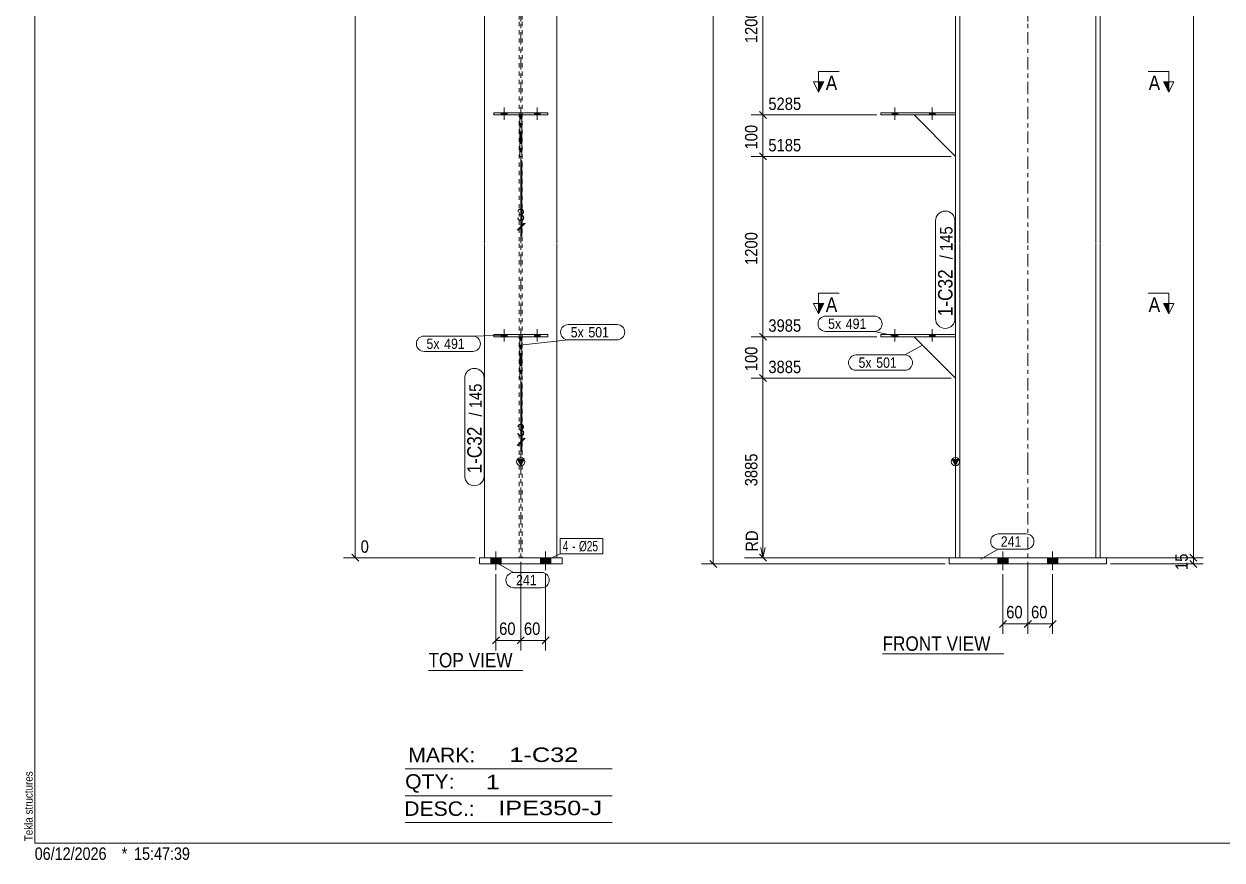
# Model space of a CAD drawing. Header units: millimetres. Extents: x 2 to 579, y 1 to 405.
# Drawn here: x 2.4 to 291.9, y 1 to 203 of the extents above; entities that cross this region are included whole.
import ezdxf

# ---------------------------------------------------------------- set-up
doc = ezdxf.new("R2010")
doc.units = ezdxf.units.MM
for name, pattern in [('XKITLINE00', [0]), ('XKITLINE01', [4, 1, -1, 1, -1]), ('XKITLINE03', [6, 3, -1, 1, -1])]:
    doc.linetypes.add(name, pattern=pattern)
for name, color, linetype, lineweight in [('Bolt', 3, 'Continuous', 0), ('BoltMark', 7, 'Continuous', 0), ('Dimensions', 7, 'Continuous', 0), ('DrawingSheet', 5, 'Continuous', 0), ('OtherObjectType', 7, 'Continuous', 0), ('Part', 2, 'Continuous', 0), ('PartMark', 7, 'Continuous', 0), ('Section', 6, 'Continuous', 0)]:
    doc.layers.add(name, color=color, linetype=linetype, lineweight=lineweight)
doc.styles.add('ARIAL', font='ARIAL.TTF')
doc.styles.add('ARIAL_NARROW', font='ARIALN.TTF')

# ---------------------------------------------------------------- blocks, each defined once
blk = doc.blocks.new('*A5')
at = {"layer": 'Bolt'}
for points in [[(212.18, 180.99), (212.18, 181.49), (213.58, 181.49), (213.58, 180.99)], [(212.18, 180.99), (212.18, 181.49), (213.58, 181.49), (213.58, 180.99)], [(221.18, 180.99), (221.18, 181.49), (222.58, 181.49), (222.58, 180.99)], [(221.18, 180.99), (221.18, 181.49), (222.58, 181.49), (222.58, 180.99)]]:
    blk.add_hatch(color=3, dxfattribs=at).paths.add_polyline_path(points, flags=17)
at = {"layer": 'Bolt', "color": 3, "linetype": 'XKITLINE00', "lineweight": 0}
for p, q in [((212.88, 179.83), (212.88, 182.83)), ((212.88, 179.83), (212.88, 182.83)), ((221.88, 179.83), (221.88, 182.83)), ((221.88, 179.83), (221.88, 182.83)), ((212.18, 180.99), (212.18, 181.49)), ((212.18, 180.99), (212.18, 181.49)), ((213.58, 180.99), (213.58, 181.49)), ((213.58, 180.99), (213.58, 181.49)), ((221.18, 180.99), (221.18, 181.49)), ((221.18, 180.99), (221.18, 181.49)), ((222.58, 180.99), (222.58, 181.49)), ((222.58, 180.99), (222.58, 181.49))]:
    blk.add_line(p, q, dxfattribs=at)
blk = doc.blocks.new('*A6')
at = {"layer": 'Bolt'}
for points in [[(212.18, 127.41), (212.18, 127.91), (213.58, 127.91), (213.58, 127.41)], [(212.18, 127.41), (212.18, 127.91), (213.58, 127.91), (213.58, 127.41)], [(221.18, 127.41), (221.18, 127.91), (222.58, 127.91), (222.58, 127.41)], [(221.18, 127.41), (221.18, 127.91), (222.58, 127.91), (222.58, 127.41)]]:
    blk.add_hatch(color=3, dxfattribs=at).paths.add_polyline_path(points, flags=17)
at = {"layer": 'Bolt', "color": 3, "linetype": 'XKITLINE00', "lineweight": 0}
for p, q in [((212.18, 127.41), (212.18, 127.91)), ((212.18, 127.41), (212.18, 127.91)), ((212.88, 126.25), (212.88, 129.25)), ((212.88, 126.25), (212.88, 129.25)), ((213.58, 127.41), (213.58, 127.91)), ((213.58, 127.41), (213.58, 127.91)), ((221.18, 127.41), (221.18, 127.91)), ((221.18, 127.41), (221.18, 127.91)), ((221.88, 126.25), (221.88, 129.25)), ((221.88, 126.25), (221.88, 129.25)), ((222.58, 127.41), (222.58, 127.91)), ((222.58, 127.41), (222.58, 127.91))]:
    blk.add_line(p, q, dxfattribs=at)
blk = doc.blocks.new('*A7')
at = {"layer": 'Bolt'}
for points in [[(240.23, 74.01), (240.23, 72.51), (237.73, 72.51), (237.73, 74.01)], [(240.23, 74.01), (240.23, 72.51), (237.73, 72.51), (237.73, 74.01)], [(252.23, 74.01), (252.23, 72.51), (249.73, 72.51), (249.73, 74.01)], [(252.23, 74.01), (252.23, 72.51), (249.73, 72.51), (249.73, 74.01)]]:
    blk.add_hatch(color=3, dxfattribs=at).paths.add_polyline_path(points, flags=17)
at = {"layer": 'Bolt', "color": 3, "linetype": 'XKITLINE00', "lineweight": 0}
for p, q in [((238.98, 75.51), (238.98, 71.01)), ((238.98, 75.51), (238.98, 71.01)), ((250.98, 75.51), (250.98, 71.01)), ((250.98, 75.51), (250.98, 71.01)), ((237.73, 74.01), (237.73, 72.51)), ((237.73, 74.01), (237.73, 72.51)), ((240.23, 74.01), (240.23, 72.51)), ((240.23, 74.01), (240.23, 72.51)), ((249.73, 74.01), (249.73, 72.51)), ((249.73, 74.01), (249.73, 72.51)), ((252.23, 74.01), (252.23, 72.51)), ((252.23, 74.01), (252.23, 72.51))]:
    blk.add_line(p, q, dxfattribs=at)
blk = doc.blocks.new('*A9')
at = {"layer": 'Part'}
blk.add_hatch(color=2, dxfattribs=at).paths.add_polyline_path([(226.68, 97.72), (228.28, 97.72), (227.48, 96.32)], flags=17)
at = {"layer": 'Part', "color": 7, "linetype": 'XKITLINE03', "lineweight": 0}
for p, q in [((244.98, 310.73), (244.98, 375.14)), ((244.98, 257.15), (244.98, 310.63)), ((244.98, 203.57), (244.98, 257.05)), ((244.98, 149.99), (244.98, 203.47)), ((244.98, 96.41), (244.98, 149.89)), ((244.98, 64.01), (244.98, 96.31))]:
    blk.add_line(p, q, dxfattribs=at)
at = {"layer": 'Part', "color": 2, "linetype": 'XKITLINE00', "lineweight": 0}
for p, q in [((228.58, 366.07), (227.48, 366.07)), ((227.48, 366.07), (227.48, 310.73)), ((228.58, 310.73), (228.58, 366.07)), ((228.58, 365.18), (261.38, 365.18)), ((262.48, 366.07), (261.38, 366.07)), ((261.38, 366.07), (261.38, 310.73)), ((262.48, 310.73), (262.48, 366.07)), ((227.48, 310.63), (227.48, 257.15)), ((228.58, 257.15), (228.58, 310.63)), ((261.38, 310.63), (261.38, 257.15)), ((262.48, 257.15), (262.48, 310.63)), ((227.48, 257.05), (227.48, 203.57)), ((228.58, 203.57), (228.58, 257.05)), ((261.38, 257.05), (261.38, 203.57)), ((262.48, 203.57), (262.48, 257.05)), ((227.48, 203.47), (227.48, 149.99)), ((228.58, 149.99), (228.58, 203.47)), ((261.38, 203.47), (261.38, 149.99)), ((262.48, 149.99), (262.48, 203.47)), ((227.48, 149.89), (227.48, 96.41)), ((228.58, 96.41), (228.58, 149.89)), ((261.38, 149.89), (261.38, 96.41)), ((262.48, 96.41), (262.48, 149.89)), ((227.48, 96.32), (226.68, 97.72)), ((226.68, 97.72), (228.28, 97.72)), ((228.28, 97.72), (227.48, 96.32)), ((227.48, 96.31), (227.48, 74.01)), ((228.58, 74.01), (228.58, 96.31)), ((261.38, 96.31), (261.38, 74.01)), ((262.48, 74.01), (262.48, 96.31))]:
    blk.add_line(p, q, dxfattribs=at)
at = {"layer": 'Part', "color": 7, "linetype": 'XKITLINE01', "lineweight": 0}
for p, q in [((228.58, 365.11), (261.38, 365.11)), ((227.48, 364.22), (228.58, 364.22)), ((261.38, 364.22), (262.48, 364.22)), ((227.48, 74.01), (262.48, 74.01))]:
    blk.add_line(p, q, dxfattribs=at)
at = {"layer": 'Part', "color": 2, "linetype": 'XKITLINE00', "lineweight": 0}
blk.add_circle((227.48, 97.22), 1, dxfattribs=at)
blk = doc.blocks.new('*A16')
at = {"layer": 'Part', "color": 2, "linetype": 'XKITLINE00', "lineweight": 0}
blk.add_line((217.48, 180.99), (227.48, 170.99), dxfattribs=at)
at = {"layer": 'Part', "color": 7, "linetype": 'XKITLINE01', "lineweight": 0}
for p, q in [((227.48, 180.99), (217.48, 180.99)), ((227.48, 170.99), (227.48, 180.99))]:
    blk.add_line(p, q, dxfattribs=at)
blk = doc.blocks.new('*A17')
at = {"layer": 'Part', "color": 2, "linetype": 'XKITLINE00', "lineweight": 0}
for p, q in [((227.48, 181.49), (209.48, 181.49)), ((209.48, 181.49), (209.48, 180.99)), ((227.48, 180.99), (209.48, 180.99))]:
    blk.add_line(p, q, dxfattribs=at)
at = {"layer": 'Part', "color": 7, "linetype": 'XKITLINE01', "lineweight": 0}
blk.add_line((227.48, 181.49), (227.48, 180.99), dxfattribs=at)
blk = doc.blocks.new('*A18')
at = {"layer": 'Part', "color": 2, "linetype": 'XKITLINE00', "lineweight": 0}
blk.add_line((217.48, 127.41), (227.48, 117.41), dxfattribs=at)
at = {"layer": 'Part', "color": 7, "linetype": 'XKITLINE01', "lineweight": 0}
for p, q in [((227.48, 127.41), (217.48, 127.41)), ((227.48, 117.41), (227.48, 127.41))]:
    blk.add_line(p, q, dxfattribs=at)
blk = doc.blocks.new('*A19')
at = {"layer": 'Part', "color": 2, "linetype": 'XKITLINE00', "lineweight": 0}
for p, q in [((227.48, 127.91), (209.48, 127.91)), ((209.48, 127.91), (209.48, 127.41)), ((227.48, 127.41), (209.48, 127.41))]:
    blk.add_line(p, q, dxfattribs=at)
at = {"layer": 'Part', "color": 7, "linetype": 'XKITLINE01', "lineweight": 0}
blk.add_line((227.48, 127.91), (227.48, 127.41), dxfattribs=at)
blk = doc.blocks.new('*A20')
at = {"layer": 'Part', "color": 2, "linetype": 'XKITLINE00', "lineweight": 0}
for p, q in [((263.98, 74.01), (225.98, 74.01)), ((225.98, 74.01), (225.98, 72.51)), ((263.98, 72.51), (225.98, 72.51)), ((263.98, 74.01), (263.98, 72.51))]:
    blk.add_line(p, q, dxfattribs=at)
blk = doc.blocks.new('*A25')
at = {"layer": 'Bolt'}
for points in [[(119.15, 181.49), (119.15, 180.99), (117.75, 180.99), (117.75, 181.49)], [(119.15, 181.49), (119.15, 180.99), (117.75, 180.99), (117.75, 181.49)], [(127.15, 181.49), (127.15, 180.99), (125.75, 180.99), (125.75, 181.49)], [(127.15, 181.49), (127.15, 180.99), (125.75, 180.99), (125.75, 181.49)]]:
    blk.add_hatch(color=3, dxfattribs=at).paths.add_polyline_path(points, flags=17)
at = {"layer": 'Bolt', "color": 3, "linetype": 'XKITLINE00', "lineweight": 0}
for p, q in [((118.45, 179.83), (118.45, 182.83)), ((118.45, 179.83), (118.45, 182.83)), ((126.45, 179.83), (126.45, 182.83)), ((126.45, 179.83), (126.45, 182.83)), ((117.75, 180.99), (117.75, 181.49)), ((117.75, 180.99), (117.75, 181.49)), ((119.15, 180.99), (119.15, 181.49)), ((119.15, 180.99), (119.15, 181.49)), ((125.75, 180.99), (125.75, 181.49)), ((125.75, 180.99), (125.75, 181.49)), ((127.15, 180.99), (127.15, 181.49)), ((127.15, 180.99), (127.15, 181.49))]:
    blk.add_line(p, q, dxfattribs=at)
blk = doc.blocks.new('*A26')
at = {"layer": 'Bolt'}
for points in [[(119.15, 127.91), (119.15, 127.41), (117.75, 127.41), (117.75, 127.91)], [(119.15, 127.91), (119.15, 127.41), (117.75, 127.41), (117.75, 127.91)], [(127.15, 127.91), (127.15, 127.41), (125.75, 127.41), (125.75, 127.91)], [(127.15, 127.91), (127.15, 127.41), (125.75, 127.41), (125.75, 127.91)]]:
    blk.add_hatch(color=3, dxfattribs=at).paths.add_polyline_path(points, flags=17)
at = {"layer": 'Bolt', "color": 3, "linetype": 'XKITLINE00', "lineweight": 0}
for p, q in [((117.75, 127.41), (117.75, 127.91)), ((117.75, 127.41), (117.75, 127.91)), ((118.45, 126.25), (118.45, 129.25)), ((118.45, 126.25), (118.45, 129.25)), ((119.15, 127.41), (119.15, 127.91)), ((119.15, 127.41), (119.15, 127.91)), ((125.75, 127.41), (125.75, 127.91)), ((125.75, 127.41), (125.75, 127.91)), ((126.45, 126.25), (126.45, 129.25)), ((126.45, 126.25), (126.45, 129.25)), ((127.15, 127.41), (127.15, 127.91)), ((127.15, 127.41), (127.15, 127.91))]:
    blk.add_line(p, q, dxfattribs=at)
blk = doc.blocks.new('*A27')
at = {"layer": 'Bolt'}
for points in [[(117.7, 74.01), (117.7, 72.51), (115.2, 72.51), (115.2, 74.01)], [(117.7, 74.01), (117.7, 72.51), (115.2, 72.51), (115.2, 74.01)], [(129.7, 74.01), (129.7, 72.51), (127.2, 72.51), (127.2, 74.01)], [(129.7, 74.01), (129.7, 72.51), (127.2, 72.51), (127.2, 74.01)]]:
    blk.add_hatch(color=3, dxfattribs=at).paths.add_polyline_path(points, flags=17)
at = {"layer": 'Bolt', "color": 3, "linetype": 'XKITLINE00', "lineweight": 0}
for p, q in [((116.45, 75.51), (116.45, 71.01)), ((116.45, 75.51), (116.45, 71.01)), ((128.45, 75.51), (128.45, 71.01)), ((128.45, 75.51), (128.45, 71.01)), ((115.2, 74.01), (115.2, 72.51)), ((115.2, 74.01), (115.2, 72.51)), ((117.7, 74.01), (117.7, 72.51)), ((117.7, 74.01), (117.7, 72.51)), ((127.2, 74.01), (127.2, 72.51)), ((127.2, 74.01), (127.2, 72.51)), ((129.7, 74.01), (129.7, 72.51)), ((129.7, 74.01), (129.7, 72.51))]:
    blk.add_line(p, q, dxfattribs=at)
blk = doc.blocks.new('*A29')
at = {"layer": 'Part'}
blk.add_hatch(color=2, dxfattribs=at).paths.add_polyline_path([(121.65, 97.72), (123.25, 97.72), (122.45, 96.32)], flags=17)
at = {"layer": 'Part', "color": 7, "linetype": 'XKITLINE03', "lineweight": 0}
for p, q in [((122.45, 310.73), (122.45, 375.14)), ((122.45, 257.15), (122.45, 310.63)), ((122.45, 203.57), (122.45, 257.05)), ((122.45, 149.99), (122.45, 203.47)), ((122.45, 96.41), (122.45, 149.89)), ((122.45, 64.01), (122.45, 96.31))]:
    blk.add_line(p, q, dxfattribs=at)
at = {"layer": 'Part', "color": 7, "linetype": 'XKITLINE01', "lineweight": 0}
for p, q in [((131.2, 366.07), (113.7, 364.22)), ((122.1, 365.11), (122.1, 310.73)), ((122.8, 365.18), (122.8, 310.73)), ((122.1, 310.63), (122.1, 257.15)), ((122.8, 310.63), (122.8, 257.15)), ((122.1, 257.05), (122.1, 203.57)), ((122.8, 257.05), (122.8, 203.57)), ((122.1, 203.47), (122.1, 149.99)), ((122.8, 203.47), (122.8, 149.99)), ((122.1, 149.89), (122.1, 96.41)), ((122.8, 149.89), (122.8, 96.41)), ((122.1, 96.31), (122.1, 74.01)), ((122.8, 96.31), (122.8, 74.01)), ((113.7, 74.01), (131.2, 74.01))]:
    blk.add_line(p, q, dxfattribs=at)
at = {"layer": 'Part', "color": 2, "linetype": 'XKITLINE00', "lineweight": 0}
for p, q in [((131.2, 310.73), (131.2, 366.07)), ((113.7, 310.73), (113.7, 364.22)), ((113.7, 257.15), (113.7, 310.63)), ((131.2, 257.15), (131.2, 310.63)), ((113.7, 203.57), (113.7, 257.05)), ((131.2, 203.57), (131.2, 257.05)), ((113.7, 149.99), (113.7, 203.47)), ((131.2, 149.99), (131.2, 203.47)), ((113.7, 96.41), (113.7, 149.89)), ((131.2, 96.41), (131.2, 149.89)), ((113.7, 74.01), (113.7, 96.31)), ((122.45, 96.32), (121.65, 97.72)), ((121.65, 97.72), (123.25, 97.72)), ((123.25, 97.72), (122.45, 96.32)), ((131.2, 74.01), (131.2, 96.31))]:
    blk.add_line(p, q, dxfattribs=at)
blk.add_circle((122.45, 97.22), 1, dxfattribs=at)
blk = doc.blocks.new('*A36')
at = {"layer": 'Part', "color": 2, "linetype": 'XKITLINE00', "lineweight": 0}
for p, q in [((122.2, 170.99), (122.2, 180.99)), ((122.7, 170.99), (122.7, 180.99)), ((122.2, 170.99), (122.7, 170.99))]:
    blk.add_line(p, q, dxfattribs=at)
at = {"layer": 'Part', "color": 7, "linetype": 'XKITLINE01', "lineweight": 0}
for p, q in [((122.2, 180.99), (122.7, 180.99)), ((122.7, 180.99), (122.2, 180.99))]:
    blk.add_line(p, q, dxfattribs=at)
blk = doc.blocks.new('*A37')
at = {"layer": 'Part', "color": 2, "linetype": 'XKITLINE00', "lineweight": 0}
for p, q in [((115.95, 181.49), (128.95, 181.49)), ((115.95, 180.99), (115.95, 181.49)), ((128.95, 180.99), (115.95, 180.99)), ((128.95, 181.49), (128.95, 180.99))]:
    blk.add_line(p, q, dxfattribs=at)
blk = doc.blocks.new('*A38')
at = {"layer": 'Part', "color": 2, "linetype": 'XKITLINE00', "lineweight": 0}
for p, q in [((122.2, 117.41), (122.2, 127.41)), ((122.7, 117.41), (122.7, 127.41)), ((122.2, 117.41), (122.7, 117.41))]:
    blk.add_line(p, q, dxfattribs=at)
at = {"layer": 'Part', "color": 7, "linetype": 'XKITLINE01', "lineweight": 0}
for p, q in [((122.2, 127.41), (122.7, 127.41)), ((122.7, 127.41), (122.2, 127.41))]:
    blk.add_line(p, q, dxfattribs=at)
blk = doc.blocks.new('*A39')
at = {"layer": 'Part', "color": 2, "linetype": 'XKITLINE00', "lineweight": 0}
for p, q in [((115.95, 127.91), (128.95, 127.91)), ((115.95, 127.41), (115.95, 127.91)), ((128.95, 127.41), (115.95, 127.41)), ((128.95, 127.91), (128.95, 127.41))]:
    blk.add_line(p, q, dxfattribs=at)
blk = doc.blocks.new('*A40')
at = {"layer": 'Part', "color": 2, "linetype": 'XKITLINE00', "lineweight": 0}
for p, q in [((112.45, 72.51), (112.45, 74.01)), ((112.45, 74.01), (132.45, 74.01)), ((132.45, 72.51), (112.45, 72.51)), ((132.45, 74.01), (132.45, 72.51))]:
    blk.add_line(p, q, dxfattribs=at)
blk = doc.blocks.new('*A46')
at = {"layer": 'DrawingSheet', "color": 5, "linetype": 'XKITLINE00', "lineweight": 0}
for p, q in [((5, 405), (5, 5)), ((5, 5), (579, 5))]:
    blk.add_line(p, q, dxfattribs=at)
at = {"layer": 'DrawingSheet', "color": 5, "style": 'ARIAL', "width": 0.85}
blk.add_text('Tekla structures', height=2, rotation=90, dxfattribs=at).set_placement((4.5, 5.5))
blk = doc.blocks.new('*A50')
at = {"layer": 'OtherObjectType', "color": 6, "linetype": 'XKITLINE00', "lineweight": 0}
for p, q in [((94.5, 23), (144.5, 23)), ((94.5, 16.5), (144.5, 16.5)), ((94.5, 10), (144.5, 10))]:
    blk.add_line(p, q, dxfattribs=at)
at = {"layer": 'OtherObjectType', "color": 6, "style": 'ARIAL_NARROW'}
for s, width, p in [('MARK:', 1.275, (95.27, 24.58)), ('1-C32', 1.525501, (119.69, 24.65)), ('QTY:', 1.275, (94.5, 18.19)), ('1', 1.525501, (113.99, 18.05)), ('DESC.:', 1.275, (94.29, 11.63)), ('IPE350-J', 1.525501, (117, 11.79))]:
    blk.add_text(s, height=3.5, dxfattribs=dict(at, width=width)).set_placement(p)
blk = doc.blocks.new('*A53')
at = {"layer": 'OtherObjectType', "color": 7, "style": 'ARIAL_NARROW', "width": 1.008832}
for s, p in [('06/12/2026', (4.99, 1)), ('*', (26, 1)), ('15:47:39', (29, 1))]:
    blk.add_text(s, height=3, dxfattribs=at).set_placement(p)
blk = doc.blocks.new('*A54')
at = {"layer": 'Dimensions', "color": 7, "linetype": 'XKITLINE00', "lineweight": 0}
for p, q in [((168.13, 368.24), (169.83, 366.54)), ((225.23, 367.39), (166.13, 367.39)), ((168.98, 72.51), (168.98, 367.39)), ((224.98, 72.51), (166.13, 72.51)), ((168.13, 73.36), (169.83, 71.66))]:
    blk.add_line(p, q, dxfattribs=at)
at = {"layer": 'Dimensions', "color": 3}
for p in [(168.98, 367.39), (168.98, 72.51)]:
    blk.add_point(p, dxfattribs=at)
at = {"layer": 'Dimensions', "color": 3, "style": 'ARIAL', "width": 0.85}
blk.add_text('9457', height=3, rotation=90.0002, dxfattribs=at).set_placement((167.63, 215.5))
blk = doc.blocks.new('*A55')
at = {"layer": 'Dimensions', "color": 7, "linetype": 'XKITLINE00', "lineweight": 0}
for p, q in [((263.48, 74.01), (287.38, 74.01)), ((264.98, 72.51), (287.38, 72.51)), ((284.13, 74.86), (285.83, 73.16)), ((284.13, 73.36), (285.83, 71.66)), ((284.98, 72.51), (284.98, 74.01))]:
    blk.add_line(p, q, dxfattribs=at)
at = {"layer": 'Dimensions', "color": 3}
for p in [(284.98, 74.01), (284.98, 72.51)]:
    blk.add_point(p, dxfattribs=at)
at = {"layer": 'Dimensions', "color": 3, "style": 'ARIAL', "width": 0.85}
blk.add_text('15', height=3, rotation=90.0002, dxfattribs=at).set_placement((283.63, 71.04))
blk = doc.blocks.new('*A56')
at = {"layer": 'Dimensions', "color": 7, "linetype": 'XKITLINE00', "lineweight": 0}
for p, q in [((263.48, 366.07), (287.38, 366.07)), ((284.13, 366.92), (285.83, 365.22)), ((284.98, 74.01), (284.98, 366.07)), ((263.48, 74.01), (287.38, 74.01)), ((284.13, 74.86), (285.83, 73.16))]:
    blk.add_line(p, q, dxfattribs=at)
at = {"layer": 'Dimensions', "color": 3}
for p in [(284.98, 366.07), (284.98, 74.01)]:
    blk.add_point(p, dxfattribs=at)
at = {"layer": 'Dimensions', "color": 3, "style": 'ARIAL', "width": 0.85}
blk.add_text('9428', height=3, rotation=90.0002, dxfattribs=at).set_placement((283.63, 215.59))
blk = doc.blocks.new('*A58')
at = {"layer": 'Dimensions', "color": 7, "linetype": 'XKITLINE00', "lineweight": 0}
for p, q in [((226.48, 117.41), (178.13, 117.41)), ((180.13, 118.26), (181.83, 116.56)), ((180.98, 74.01), (180.98, 117.41)), ((180.98, 81.23), (180.98, 74.01)), ((180.48, 76.51), (180.98, 74.01)), ((181.48, 76.51), (180.98, 74.01)), ((226.48, 74.01), (176.48, 74.01)), ((226.48, 74.01), (178.13, 74.01)), ((180.13, 74.86), (181.83, 73.16))]:
    blk.add_line(p, q, dxfattribs=at)
at = {"layer": 'Dimensions', "color": 3}
for p in [(180.98, 117.41), (180.98, 74.01)]:
    blk.add_point(p, dxfattribs=at)
at = {"layer": 'Dimensions', "color": 7}
blk.add_point((180.98, 74.01), dxfattribs=at)
at = {"layer": 'Dimensions', "color": 3, "style": 'ARIAL', "width": 0.85}
blk.add_text('3885', height=3, dxfattribs=at).set_placement((182.28, 118.61))
for s, p in [('3885', (179.63, 91.26)), ('RD', (179.78, 75.46))]:
    blk.add_text(s, height=3, rotation=90.0002, dxfattribs=at).set_placement(p)
blk = doc.blocks.new('*A59')
at = {"layer": 'Dimensions', "color": 7, "linetype": 'XKITLINE00', "lineweight": 0}
for p, q in [((208.48, 127.41), (178.13, 127.41)), ((180.13, 128.26), (181.83, 126.56)), ((180.98, 117.41), (180.98, 127.41)), ((226.48, 117.41), (178.13, 117.41)), ((180.13, 118.26), (181.83, 116.56))]:
    blk.add_line(p, q, dxfattribs=at)
at = {"layer": 'Dimensions', "color": 3}
for p in [(180.98, 127.41), (180.98, 117.41)]:
    blk.add_point(p, dxfattribs=at)
at = {"layer": 'Dimensions', "color": 3, "style": 'ARIAL', "width": 0.85}
blk.add_text('3985', height=3, dxfattribs=at).set_placement((182.28, 128.61))
blk.add_text('100', height=3, rotation=90.0002, dxfattribs=at).set_placement((179.63, 119.07))
blk = doc.blocks.new('*A60')
at = {"layer": 'Dimensions', "color": 7, "linetype": 'XKITLINE00', "lineweight": 0}
for p, q in [((226.48, 170.99), (178.13, 170.99)), ((180.13, 171.84), (181.83, 170.14)), ((180.98, 127.41), (180.98, 170.99)), ((208.48, 127.41), (178.13, 127.41)), ((180.13, 128.26), (181.83, 126.56))]:
    blk.add_line(p, q, dxfattribs=at)
at = {"layer": 'Dimensions', "color": 3}
for p in [(180.98, 170.99), (180.98, 127.41)]:
    blk.add_point(p, dxfattribs=at)
at = {"layer": 'Dimensions', "color": 3, "style": 'ARIAL', "width": 0.85}
blk.add_text('5185', height=3, dxfattribs=at).set_placement((182.28, 172.19))
blk.add_text('1200', height=3, rotation=90.0002, dxfattribs=at).set_placement((179.63, 144.75))
blk = doc.blocks.new('*A61')
at = {"layer": 'Dimensions', "color": 7, "linetype": 'XKITLINE00', "lineweight": 0}
for p, q in [((208.48, 180.99), (178.13, 180.99)), ((180.13, 181.84), (181.83, 180.14)), ((180.98, 170.99), (180.98, 180.99)), ((226.48, 170.99), (178.13, 170.99)), ((180.13, 171.84), (181.83, 170.14))]:
    blk.add_line(p, q, dxfattribs=at)
at = {"layer": 'Dimensions', "color": 3}
for p in [(180.98, 180.99), (180.98, 170.99)]:
    blk.add_point(p, dxfattribs=at)
at = {"layer": 'Dimensions', "color": 3, "style": 'ARIAL', "width": 0.85}
blk.add_text('5285', height=3, dxfattribs=at).set_placement((182.28, 182.19))
blk.add_text('100', height=3, rotation=90.0002, dxfattribs=at).set_placement((179.63, 172.65))
blk = doc.blocks.new('*A62')
at = {"layer": 'Dimensions', "color": 7, "linetype": 'XKITLINE00', "lineweight": 0}
for p, q in [((226.48, 224.57), (178.13, 224.57)), ((180.13, 225.42), (181.83, 223.72)), ((180.98, 180.99), (180.98, 224.57)), ((208.48, 180.99), (178.13, 180.99)), ((180.13, 181.84), (181.83, 180.14))]:
    blk.add_line(p, q, dxfattribs=at)
at = {"layer": 'Dimensions', "color": 3}
for p in [(180.98, 224.57), (180.98, 180.99)]:
    blk.add_point(p, dxfattribs=at)
at = {"layer": 'Dimensions', "color": 3, "style": 'ARIAL', "width": 0.85}
blk.add_text('6485', height=3, dxfattribs=at).set_placement((182.28, 225.77))
blk.add_text('1200', height=3, rotation=90.0002, dxfattribs=at).set_placement((179.63, 198.33))
blk = doc.blocks.new('*A69')
at = {"layer": 'Dimensions', "color": 7, "linetype": 'XKITLINE00', "lineweight": 0}
for p, q in [((244.98, 73.01), (244.98, 55.61)), ((238.98, 70.01), (238.98, 55.61)), ((239.83, 58.86), (238.13, 57.16)), ((238.98, 58.01), (244.98, 58.01)), ((245.83, 58.86), (244.13, 57.16))]:
    blk.add_line(p, q, dxfattribs=at)
at = {"layer": 'Dimensions', "color": 3}
for p in [(238.98, 58.01), (244.98, 58.01)]:
    blk.add_point(p, dxfattribs=at)
at = {"layer": 'Dimensions', "color": 3, "style": 'ARIAL', "width": 0.85}
blk.add_text('60', height=3, dxfattribs=at).set_placement((239.76, 59.36))
blk = doc.blocks.new('*A70')
at = {"layer": 'Dimensions', "color": 7, "linetype": 'XKITLINE00', "lineweight": 0}
for p, q in [((244.98, 73.01), (244.98, 55.61)), ((250.98, 70.01), (250.98, 55.61)), ((245.83, 58.86), (244.13, 57.16)), ((244.98, 58.01), (250.98, 58.01)), ((251.83, 58.86), (250.13, 57.16))]:
    blk.add_line(p, q, dxfattribs=at)
at = {"layer": 'Dimensions', "color": 3}
for p in [(244.98, 58.01), (250.98, 58.01)]:
    blk.add_point(p, dxfattribs=at)
at = {"layer": 'Dimensions', "color": 3, "style": 'ARIAL', "width": 0.85}
blk.add_text('60', height=3, dxfattribs=at).set_placement((245.76, 59.36))
blk = doc.blocks.new('*A75')
at = {"layer": 'PartMark', "color": 7, "linetype": 'XKITLINE00', "lineweight": 0}
for p, q in [((237.85, 79.77), (244.61, 79.77)), ((233.61, 73.68), (237.85, 76.07)), ((237.85, 76.07), (244.61, 76.07))]:
    blk.add_line(p, q, dxfattribs=at)
for centre, start, end in [((237.85, 77.92), 90, 270), ((244.61, 77.92), 270, 90)]:
    blk.add_arc(centre, 1.85, start, end, dxfattribs=at)
at = {"layer": 'PartMark', "color": 3, "style": 'ARIAL', "width": 0.85}
blk.add_text('241', height=2.5, dxfattribs=at).set_placement((238.45, 76.67))
blk = doc.blocks.new('*A76')
at = {"layer": 'PartMark', "color": 7, "linetype": 'XKITLINE00', "lineweight": 0}
for p, q in [((222.68, 131.76), (222.68, 155.41)), ((227.38, 131.76), (227.38, 155.41))]:
    blk.add_line(p, q, dxfattribs=at)
for centre, start, end in [((225.03, 155.41), 0, 180), ((225.03, 131.76), 180, 0)]:
    blk.add_arc(centre, 2.35, start, end, dxfattribs=at)
at = {"layer": 'PartMark', "color": 3, "style": 'ARIAL', "width": 0.85}
for s, p in [('145', (226.78, 148.13)), ('/', (226.78, 146.12))]:
    blk.add_text(s, height=3, rotation=90.0002, dxfattribs=at).set_placement(p)
at = {"layer": 'PartMark', "color": 1, "style": 'ARIAL', "width": 0.85}
blk.add_text('1-C32', height=3.5, rotation=90.0002, dxfattribs=at).set_placement((226.78, 132.36))
blk = doc.blocks.new('*A77')
at = {"layer": 'PartMark', "color": 7, "linetype": 'XKITLINE00', "lineweight": 0}
for p, q in [((196.13, 132.39), (207.91, 132.39)), ((196.13, 128.69), (207.91, 128.69)), ((213.11, 127.54), (207.91, 128.69))]:
    blk.add_line(p, q, dxfattribs=at)
for centre, start, end in [((196.13, 130.54), 90, 270), ((207.91, 130.54), 270, 90)]:
    blk.add_arc(centre, 1.85, start, end, dxfattribs=at)
at = {"layer": 'PartMark', "color": 3, "style": 'ARIAL', "width": 0.85}
for s, p in [('5x', (196.73, 129.29)), ('491', (201, 129.29))]:
    blk.add_text(s, height=2.5, dxfattribs=at).set_placement(p)
blk = doc.blocks.new('*A78')
at = {"layer": 'PartMark', "color": 7, "linetype": 'XKITLINE00', "lineweight": 0}
for p, q in [((219.51, 125.38), (215.27, 122.99)), ((203.48, 122.99), (215.27, 122.99)), ((203.48, 119.29), (215.27, 119.29))]:
    blk.add_line(p, q, dxfattribs=at)
for centre, start, end in [((203.48, 121.14), 90, 270), ((215.27, 121.14), 270, 90)]:
    blk.add_arc(centre, 1.85, start, end, dxfattribs=at)
at = {"layer": 'PartMark', "color": 3, "style": 'ARIAL', "width": 0.85}
for s, p in [('5x', (204.08, 119.89)), ('501', (208.35, 119.89))]:
    blk.add_text(s, height=2.5, dxfattribs=at).set_placement(p)
blk = doc.blocks.new('*A82')
at = {"layer": 'Section'}
for points in [[(195.66, 135.41), (194.41, 132.91), (194.41, 135.41)], [(279.05, 135.41), (279.05, 132.91), (277.8, 135.41)]]:
    blk.add_hatch(color=3, dxfattribs=at).paths.add_polyline_path(points, flags=17)
at = {"layer": 'Section', "color": 1, "linetype": 'XKITLINE00', "lineweight": 0}
for p, q in [((194.41, 137.91), (199.41, 137.91)), ((194.41, 137.91), (194.41, 132.91)), ((279.05, 137.91), (274.05, 137.91)), ((279.05, 137.91), (279.05, 132.91))]:
    blk.add_line(p, q, dxfattribs=at)
at = {"layer": 'Section', "color": 3, "linetype": 'XKITLINE00', "lineweight": 0}
for p, q in [((194.41, 132.91), (193.16, 135.41)), ((195.66, 135.41), (193.16, 135.41)), ((194.41, 132.91), (195.66, 135.41)), ((277.8, 135.41), (280.3, 135.41)), ((279.05, 132.91), (277.8, 135.41)), ((280.3, 135.41), (279.05, 132.91))]:
    blk.add_line(p, q, dxfattribs=at)
at = {"layer": 'Section', "color": 7, "style": 'ARIAL', "width": 0.85}
for p in [(196.16, 133.41), (274.18, 133.41)]:
    blk.add_text('A', height=3.5, dxfattribs=at).set_placement(p)
blk = doc.blocks.new('*A83')
at = {"layer": 'Section'}
for points in [[(195.66, 188.99), (194.41, 186.49), (194.41, 188.99)], [(279.05, 188.99), (279.05, 186.49), (277.8, 188.99)]]:
    blk.add_hatch(color=3, dxfattribs=at).paths.add_polyline_path(points, flags=17)
at = {"layer": 'Section', "color": 1, "linetype": 'XKITLINE00', "lineweight": 0}
for p, q in [((194.41, 191.49), (199.41, 191.49)), ((194.41, 191.49), (194.41, 186.49)), ((279.05, 191.49), (274.05, 191.49)), ((279.05, 191.49), (279.05, 186.49))]:
    blk.add_line(p, q, dxfattribs=at)
at = {"layer": 'Section', "color": 3, "linetype": 'XKITLINE00', "lineweight": 0}
for p, q in [((194.41, 186.49), (193.16, 188.99)), ((195.66, 188.99), (193.16, 188.99)), ((194.41, 186.49), (195.66, 188.99)), ((277.8, 188.99), (280.3, 188.99)), ((279.05, 186.49), (277.8, 188.99)), ((280.3, 188.99), (279.05, 186.49))]:
    blk.add_line(p, q, dxfattribs=at)
at = {"layer": 'Section', "color": 7, "style": 'ARIAL', "width": 0.85}
for p in [(196.16, 186.99), (274.18, 186.99)]:
    blk.add_text('A', height=3.5, dxfattribs=at).set_placement(p)
blk = doc.blocks.new('*A84')
at = {"layer": 'OtherObjectType', "color": 7, "linetype": 'XKITLINE00', "lineweight": 0}
blk.add_line((209.86, 50.76), (239.15, 50.76), dxfattribs=at)
at = {"layer": 'OtherObjectType', "color": 7, "style": 'ARIAL', "width": 0.85}
blk.add_text('FRONT VIEW', height=3.5, dxfattribs=at).set_placement((209.86, 51.51))
blk = doc.blocks.new('*A85')
at = {"layer": 'Dimensions', "color": 7, "linetype": 'XKITLINE00', "lineweight": 0}
for p, q in [((81.6, 365.07), (83.3, 363.37)), ((112.7, 364.22), (79.6, 364.22)), ((82.45, 74.01), (82.45, 364.22)), ((111.45, 74.01), (79.6, 74.01)), ((81.6, 74.86), (83.3, 73.16))]:
    blk.add_line(p, q, dxfattribs=at)
at = {"layer": 'Dimensions', "color": 3}
for p in [(82.45, 364.22), (82.45, 74.01)]:
    blk.add_point(p, dxfattribs=at)
at = {"layer": 'Dimensions', "color": 3, "style": 'ARIAL', "width": 0.85}
for s, p in [('9410', (83.75, 365.42)), ('0', (83.75, 75.21))]:
    blk.add_text(s, height=3, dxfattribs=at).set_placement(p)
blk.add_text('9410', height=3, rotation=90.0002, dxfattribs=at).set_placement((81.1, 214.67))
blk = doc.blocks.new('*A88')
at = {"layer": 'Dimensions', "color": 7, "linetype": 'XKITLINE00', "lineweight": 0}
for p, q in [((122.45, 73.01), (122.45, 51.61)), ((116.45, 70.01), (116.45, 51.61)), ((117.3, 54.86), (115.6, 53.16)), ((116.45, 54.01), (122.45, 54.01)), ((123.3, 54.86), (121.6, 53.16))]:
    blk.add_line(p, q, dxfattribs=at)
at = {"layer": 'Dimensions', "color": 3}
for p in [(116.45, 54.01), (122.45, 54.01)]:
    blk.add_point(p, dxfattribs=at)
at = {"layer": 'Dimensions', "color": 3, "style": 'ARIAL', "width": 0.85}
blk.add_text('60', height=3, dxfattribs=at).set_placement((117.22, 55.36))
blk = doc.blocks.new('*A89')
at = {"layer": 'Dimensions', "color": 7, "linetype": 'XKITLINE00', "lineweight": 0}
for p, q in [((122.45, 73.01), (122.45, 51.61)), ((128.45, 70.01), (128.45, 51.61)), ((123.3, 54.86), (121.6, 53.16)), ((122.45, 54.01), (128.45, 54.01)), ((129.3, 54.86), (127.6, 53.16))]:
    blk.add_line(p, q, dxfattribs=at)
at = {"layer": 'Dimensions', "color": 3}
for p in [(122.45, 54.01), (128.45, 54.01)]:
    blk.add_point(p, dxfattribs=at)
at = {"layer": 'Dimensions', "color": 3, "style": 'ARIAL', "width": 0.85}
blk.add_text('60', height=3, dxfattribs=at).set_placement((123.22, 55.36))
blk = doc.blocks.new('*A90')
at = {"layer": 'Dimensions', "color": 7, "linetype": 'XKITLINE00', "lineweight": 0}
for p, q in [((122.45, 116.41), (122.45, 99.61)), ((122.7, 116.41), (122.7, 99.61)), ((123.3, 102.86), (121.6, 101.16)), ((123.55, 102.86), (121.85, 101.16)), ((122.45, 102.01), (122.7, 102.01))]:
    blk.add_line(p, q, dxfattribs=at)
at = {"layer": 'Dimensions', "color": 3}
for p in [(122.45, 102.01), (122.7, 102.01)]:
    blk.add_point(p, dxfattribs=at)
at = {"layer": 'Dimensions', "color": 3, "style": 'ARIAL', "width": 0.85}
blk.add_text('3', height=3, dxfattribs=at).set_placement((121.46, 103.36))
blk = doc.blocks.new('*A94')
at = {"layer": 'Dimensions', "color": 7, "linetype": 'XKITLINE00', "lineweight": 0}
for p, q in [((122.45, 169.99), (122.45, 151.61)), ((122.7, 169.99), (122.7, 151.61)), ((123.3, 154.86), (121.6, 153.16)), ((123.55, 154.86), (121.85, 153.16)), ((122.45, 154.01), (122.7, 154.01))]:
    blk.add_line(p, q, dxfattribs=at)
at = {"layer": 'Dimensions', "color": 3}
for p in [(122.45, 154.01), (122.7, 154.01)]:
    blk.add_point(p, dxfattribs=at)
at = {"layer": 'Dimensions', "color": 3, "style": 'ARIAL', "width": 0.85}
blk.add_text('3', height=3, dxfattribs=at).set_placement((121.46, 155.36))
blk = doc.blocks.new('*A97')
at = {"layer": 'BoltMark', "color": 7, "linetype": 'XKITLINE00', "lineweight": 0}
for p, q in [((131.99, 78.65), (142.28, 78.65)), ((131.99, 74.95), (131.99, 78.65)), ((142.28, 74.95), (142.28, 78.65)), ((128.45, 73.26), (131.99, 74.95)), ((131.99, 74.95), (142.28, 74.95))]:
    blk.add_line(p, q, dxfattribs=at)
at = {"layer": 'BoltMark', "color": 3, "style": 'ARIAL_NARROW', "width": 0.85}
for s, p in [('4', (132.59, 75.55)), ('-', (134.86, 75.55)), ('Ø25', (136.51, 75.55))]:
    blk.add_text(s, height=2.5, dxfattribs=at).set_placement(p)
blk = doc.blocks.new('*A99')
at = {"layer": 'PartMark', "color": 7, "linetype": 'XKITLINE00', "lineweight": 0}
for p, q in [((116.48, 72.84), (120.72, 70.45)), ((120.72, 70.45), (127.48, 70.45)), ((120.72, 66.75), (127.48, 66.75))]:
    blk.add_line(p, q, dxfattribs=at)
for centre, start, end in [((120.72, 68.6), 90, 270), ((127.48, 68.6), 270, 90)]:
    blk.add_arc(centre, 1.85, start, end, dxfattribs=at)
at = {"layer": 'PartMark', "color": 3, "style": 'ARIAL', "width": 0.85}
blk.add_text('241', height=2.5, dxfattribs=at).set_placement((121.32, 67.35))
blk = doc.blocks.new('*A100')
at = {"layer": 'PartMark', "color": 7, "linetype": 'XKITLINE00', "lineweight": 0}
for p, q in [((108.9, 93.76), (108.9, 117.41)), ((113.6, 93.76), (113.6, 117.41))]:
    blk.add_line(p, q, dxfattribs=at)
for centre, start, end in [((111.25, 117.41), 0, 180), ((111.25, 93.76), 180, 0)]:
    blk.add_arc(centre, 2.35, start, end, dxfattribs=at)
at = {"layer": 'PartMark', "color": 3, "style": 'ARIAL', "width": 0.85}
for s, p in [('145', (113, 110.13)), ('/', (113, 108.12))]:
    blk.add_text(s, height=3, rotation=90.0002, dxfattribs=at).set_placement(p)
at = {"layer": 'PartMark', "color": 1, "style": 'ARIAL', "width": 0.85}
blk.add_text('1-C32', height=3.5, rotation=90.0002, dxfattribs=at).set_placement((113, 94.36))
blk = doc.blocks.new('*A101')
at = {"layer": 'PartMark', "color": 7, "linetype": 'XKITLINE00', "lineweight": 0}
for p, q in [((99.07, 127.56), (110.85, 127.56)), ((118.58, 127.78), (110.85, 127.56)), ((99.07, 123.86), (110.85, 123.86))]:
    blk.add_line(p, q, dxfattribs=at)
for centre, start, end in [((99.07, 125.71), 90, 270), ((110.85, 125.71), 270, 90)]:
    blk.add_arc(centre, 1.85, start, end, dxfattribs=at)
at = {"layer": 'PartMark', "color": 3, "style": 'ARIAL', "width": 0.85}
for s, p in [('5x', (99.67, 124.46)), ('491', (103.94, 124.46))]:
    blk.add_text(s, height=2.5, dxfattribs=at).set_placement(p)
blk = doc.blocks.new('*A102')
at = {"layer": 'PartMark', "color": 7, "linetype": 'XKITLINE00', "lineweight": 0}
for p, q in [((133.92, 130.34), (145.71, 130.34)), ((122.33, 125.38), (133.92, 126.64)), ((133.92, 126.64), (145.71, 126.64))]:
    blk.add_line(p, q, dxfattribs=at)
for centre, start, end in [((133.92, 128.49), 90, 270), ((145.71, 128.49), 270, 90)]:
    blk.add_arc(centre, 1.85, start, end, dxfattribs=at)
at = {"layer": 'PartMark', "color": 3, "style": 'ARIAL', "width": 0.85}
for s, p in [('5x', (134.52, 127.24)), ('501', (138.79, 127.24))]:
    blk.add_text(s, height=2.5, dxfattribs=at).set_placement(p)
blk = doc.blocks.new('*A103')
at = {"layer": 'OtherObjectType', "color": 7, "linetype": 'XKITLINE00', "lineweight": 0}
blk.add_line((100.14, 46.76), (122.96, 46.76), dxfattribs=at)
at = {"layer": 'OtherObjectType', "color": 7, "style": 'ARIAL', "width": 0.85}
blk.add_text('TOP VIEW', height=3.5, dxfattribs=at).set_placement((100.14, 47.51))

msp = doc.modelspace()

# ---------------------------------------------------------------- block references
at = {"lineweight": 0}
for name in ['*A46', '*A85', '*A54', '*A56', '*A62', '*A83', '*A25', '*A61', '*A5', '*A37', '*A36', '*A17', '*A16', '*A60', '*A94', '*A76', '*A82', '*A102', '*A59', '*A77', '*A101', '*A39', '*A26', '*A38', '*A19', '*A6', '*A18', '*A78', '*A58', '*A100', '*A90', '*A97', '*A75', '*A27', '*A7', '*A40', '*A88', '*A99', '*A89', '*A20', '*A69', '*A70', '*A55', '*A84', '*A103', '*A50', '*A53']:
    msp.add_blockref(name, (0, 0), dxfattribs=at)
at = {"layer": 'Part', "lineweight": 0}
for name in ['*A29', '*A9']:
    msp.add_blockref(name, (0, 0), dxfattribs=at)

doc.saveas('drawing.dxf')
